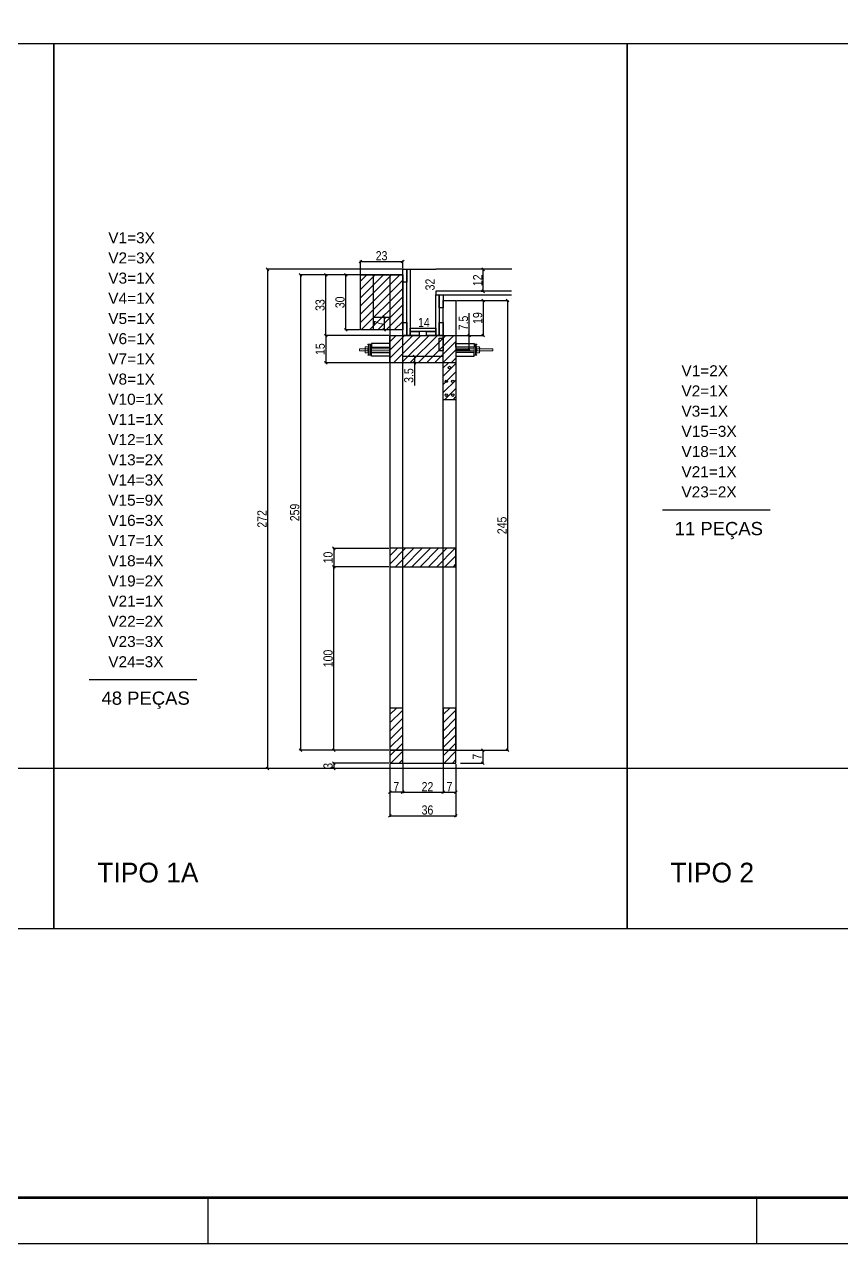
# Model space of a CAD drawing. Extents: x 15230 to 21256, y 3128 to 7338.
# Drawn here: x 16677 to 17567, y 3133 to 4462 of the extents above; entities that cross this region are included whole.
import ezdxf

# ---------------------------------------------------------------- set-up
doc = ezdxf.new("R2010")
doc.units = 0
doc.layers.add('BARRA_ANCORAGEM', color=1, linetype='Continuous', lineweight=15)
for name, color, linetype in [('COTA', 241, 'Continuous'), ('TIRAS REESCORAMENTO', 252, 'Continuous'), ('VIGAS', 3, 'Continuous')]:
    doc.layers.add(name, color=color, linetype=linetype)
doc.styles.add('COTA TECNICA 2X', font='techl___.ttf', dxfattribs={"height": 10})
doc.styles.add('R80-50', font='arial.ttf', dxfattribs={"height": 10})
doc.styles.add('ROMAS860', font='ROMAS860.SHX', dxfattribs={"height": 8.5})
doc.dimstyles.new('SECAO', dxfattribs={"dimscale": 0.333333, "dimtxt": 5, "dimasz": 9, "dimexe": 3, "dimexo": 3, "dimgap": 3, "dimtad": 1, "dimdec": 1, "dimlfac": 0.5, "dimzin": 12, "dimdsep": 46, "dimtxsty": 'COTA TECNICA 2X', "dimblk1": 'OBLIQUE', "dimblk2": 'OBLIQUE', "dimsah": 1, "dimcen": 0.9, "dimclrd": 4, "dimclre": 4, "dimclrt": 240, "dimadec": 1, "dimazin": 3, "dimtfac": 1, "dimtdec": 1, "dimtmove": 0, "dimatfit": 3, "dimfxl": 1, "dimtolj": 1, "dimtzin": 12, "dimarcsym": 0})

# ---------------------------------------------------------------- blocks, each defined once
blk = doc.blocks.new('*U6')
at = {"color": 7}
for p, q in [((-8495, 0), (-8495, -100)), ((-7300, 0), (-7300, -100))]:
    blk.add_line(p, q, dxfattribs=at)
blk.add_lwpolyline([(-11790, 8310), (-11790, -100), (100, -100), (100, 8310)], close=True, dxfattribs=at)
at = {"color": 7, "const_width": 6}
blk.add_lwpolyline([(-11540, 8210), (-11540, 0), (0, 0), (0, 8210)], close=True, dxfattribs=at)
blk = doc.blocks.new('_Oblique')
at = {"color": 0, "linetype": 'ByBlock', "lineweight": -2}
blk.add_line((-0.5, -0.5), (0.5, 0.5), dxfattribs=at)
blk = doc.blocks.new('*D26')
at = {"layer": 'COTA', "color": 4, "lineweight": -2, "transparency": 16777216}
for p, q in [((17074.2, 4189.2), (16976.8, 4189.2)), ((16977.8, 4189.2), (16977.8, 3671.1)), ((17074.2, 3671.1), (16976.8, 3671.1))]:
    blk.add_line(p, q, dxfattribs=at)
at = {"layer": 'DEFPOINTS', "color": 0, "transparency": 16777216}
for p in [(17075.2, 4189.2), (16977.8, 3671.1), (17075.2, 3671.1)]:
    blk.add_point(p, dxfattribs=at)
at = {"layer": 'COTA', "color": 4, "lineweight": -2, "transparency": 16777216, "xscale": 3, "yscale": 3, "zscale": 3}
for p, rotation in [((16977.8, 4189.2), 90), ((16977.8, 3671.1), 270)]:
    blk.add_blockref('_Oblique', p, dxfattribs=dict(at, rotation=rotation))
at = {"layer": 'COTA', "color": 240, "transparency": 16777216, "insert": (16971.7, 3930.2), "char_height": 10, "attachment_point": 5, "rotation": 90, "style": 'COTA TECNICA 2X'}
blk.add_mtext('\\A1;259', dxfattribs=at)
blk = doc.blocks.new('*D27')
at = {"layer": 'COTA', "color": 4, "lineweight": -2, "transparency": 16777216}
for p, q in [((17075.2, 3656.1), (17075.2, 3598.7)), ((17147.2, 3656.1), (17147.2, 3598.7)), ((17075.2, 3599.7), (17147.2, 3599.7))]:
    blk.add_line(p, q, dxfattribs=at)
at = {"layer": 'DEFPOINTS', "color": 0, "transparency": 16777216}
for p in [(17075.2, 3657.1), (17147.2, 3657.1), (17147.2, 3599.7)]:
    blk.add_point(p, dxfattribs=at)
at = {"layer": 'COTA', "color": 4, "lineweight": -2, "transparency": 16777216, "xscale": 3, "yscale": 3, "zscale": 3, "rotation": 180}
blk.add_blockref('_Oblique', (17075.2, 3599.7), dxfattribs=at)
at = {"layer": 'COTA', "color": 4, "lineweight": -2, "transparency": 16777216, "xscale": 3, "yscale": 3, "zscale": 3}
blk.add_blockref('_Oblique', (17147.2, 3599.7), dxfattribs=at)
at = {"layer": 'COTA', "color": 240, "transparency": 16777216, "insert": (17116.2, 3605.9), "char_height": 10, "attachment_point": 5, "style": 'COTA TECNICA 2X'}
blk.add_mtext('\\A1;36', dxfattribs=at)
blk = doc.blocks.new('*D28')
at = {"layer": 'COTA', "color": 4, "lineweight": -2, "transparency": 16777216}
for p, q in [((17089.2, 3656.1), (17089.2, 3624.4)), ((17133.2, 3656.1), (17133.2, 3624.4)), ((17089.2, 3625.4), (17133.2, 3625.4))]:
    blk.add_line(p, q, dxfattribs=at)
at = {"layer": 'DEFPOINTS', "color": 0, "transparency": 16777216}
for p in [(17089.2, 3657.1), (17133.2, 3657.1), (17133.2, 3625.4)]:
    blk.add_point(p, dxfattribs=at)
at = {"layer": 'COTA', "color": 4, "lineweight": -2, "transparency": 16777216, "xscale": 3, "yscale": 3, "zscale": 3, "rotation": 180}
blk.add_blockref('_Oblique', (17089.2, 3625.4), dxfattribs=at)
at = {"layer": 'COTA', "color": 4, "lineweight": -2, "transparency": 16777216, "xscale": 3, "yscale": 3, "zscale": 3}
blk.add_blockref('_Oblique', (17133.2, 3625.4), dxfattribs=at)
at = {"layer": 'COTA', "color": 240, "transparency": 16777216, "insert": (17116.2, 3631.4), "char_height": 10, "attachment_point": 5, "style": 'COTA TECNICA 2X'}
blk.add_mtext('\\A1;22', dxfattribs=at)
blk = doc.blocks.new('*D29')
at = {"layer": 'COTA', "color": 4, "lineweight": -2, "transparency": 16777216}
blk.add_line((17133.2, 3625.4), (17147.2, 3625.4), dxfattribs=at)
at = {"layer": 'DEFPOINTS', "color": 0, "transparency": 16777216}
for p in [(17133.2, 3625.4), (17147.2, 3625.4), (17147.2, 3625.4)]:
    blk.add_point(p, dxfattribs=at)
at = {"layer": 'COTA', "color": 4, "lineweight": -2, "transparency": 16777216, "xscale": 3, "yscale": 3, "zscale": 3, "rotation": 180}
blk.add_blockref('_Oblique', (17133.2, 3625.4), dxfattribs=at)
at = {"layer": 'COTA', "color": 4, "lineweight": -2, "transparency": 16777216, "xscale": 3, "yscale": 3, "zscale": 3}
blk.add_blockref('_Oblique', (17147.2, 3625.4), dxfattribs=at)
at = {"layer": 'COTA', "color": 240, "transparency": 16777216, "insert": (17140.2, 3631.5), "char_height": 10, "attachment_point": 5, "style": 'COTA TECNICA 2X'}
blk.add_mtext('\\A1;7', dxfattribs=at)
blk = doc.blocks.new('*D30')
at = {"layer": 'COTA', "color": 4, "lineweight": -2, "transparency": 16777216}
blk.add_line((17089.2, 3625.4), (17075.2, 3625.4), dxfattribs=at)
at = {"layer": 'DEFPOINTS', "color": 0, "transparency": 16777216}
for p in [(17075.2, 3625.4), (17075.2, 3625.4), (17089.2, 3625.4)]:
    blk.add_point(p, dxfattribs=at)
at = {"layer": 'COTA', "color": 4, "lineweight": -2, "transparency": 16777216, "xscale": 3, "yscale": 3, "zscale": 3, "rotation": 180}
blk.add_blockref('_Oblique', (17075.2, 3625.4), dxfattribs=at)
at = {"layer": 'COTA', "color": 4, "lineweight": -2, "transparency": 16777216, "xscale": 3, "yscale": 3, "zscale": 3}
blk.add_blockref('_Oblique', (17089.2, 3625.4), dxfattribs=at)
at = {"layer": 'COTA', "color": 240, "transparency": 16777216, "insert": (17082.2, 3631.5), "char_height": 10, "attachment_point": 5, "style": 'COTA TECNICA 2X'}
blk.add_mtext('\\A1;7', dxfattribs=at)
blk = doc.blocks.new('*D31')
at = {"layer": 'COTA', "color": 4, "lineweight": -2, "transparency": 16777216}
for p, q in [((17074.2, 3891.1), (17013.1, 3891.1)), ((17014.1, 3891.1), (17014.1, 3871.1)), ((17074.2, 3871.1), (17013.1, 3871.1))]:
    blk.add_line(p, q, dxfattribs=at)
at = {"layer": 'DEFPOINTS', "color": 0, "transparency": 16777216}
for p in [(17075.2, 3891.1), (17014.1, 3871.1), (17075.2, 3871.1)]:
    blk.add_point(p, dxfattribs=at)
at = {"layer": 'COTA', "color": 4, "lineweight": -2, "transparency": 16777216, "xscale": 3, "yscale": 3, "zscale": 3}
for p, rotation in [((17014.1, 3891.1), 90), ((17014.1, 3871.1), 270)]:
    blk.add_blockref('_Oblique', p, dxfattribs=dict(at, rotation=rotation))
at = {"layer": 'COTA', "color": 240, "transparency": 16777216, "insert": (17008, 3881.1), "char_height": 10, "attachment_point": 5, "rotation": 90, "style": 'COTA TECNICA 2X'}
blk.add_mtext('\\A1;10', dxfattribs=at)
blk = doc.blocks.new('*D32')
at = {"layer": 'COTA', "color": 4, "lineweight": -2, "transparency": 16777216}
for p, q in [((17074.2, 4189.2), (17004.5, 4189.2)), ((17005.5, 4123.2), (17005.5, 4189.2)), ((17074.2, 4123.2), (17004.5, 4123.2))]:
    blk.add_line(p, q, dxfattribs=at)
at = {"layer": 'DEFPOINTS', "color": 0, "transparency": 16777216}
for p in [(17005.5, 4189.2), (17075.2, 4189.2), (17075.2, 4123.2)]:
    blk.add_point(p, dxfattribs=at)
at = {"layer": 'COTA', "color": 4, "lineweight": -2, "transparency": 16777216, "xscale": 3, "yscale": 3, "zscale": 3}
for p, rotation in [((17005.5, 4189.2), 90), ((17005.5, 4123.2), 270)]:
    blk.add_blockref('_Oblique', p, dxfattribs=dict(at, rotation=rotation))
at = {"layer": 'COTA', "color": 240, "transparency": 16777216, "insert": (16999.3, 4156.2), "char_height": 10, "attachment_point": 5, "rotation": 90, "style": 'COTA TECNICA 2X'}
blk.add_mtext('\\A1;33', dxfattribs=at)
blk = doc.blocks.new('*D33')
at = {"layer": 'COTA', "color": 4, "lineweight": -2, "transparency": 16777216}
for p, q in [((17148.2, 4161.1), (17178, 4161.1)), ((17177, 4161.1), (17177, 4123.2)), ((17148.2, 4123.2), (17178, 4123.2))]:
    blk.add_line(p, q, dxfattribs=at)
at = {"layer": 'DEFPOINTS', "color": 0, "transparency": 16777216}
for p in [(17147.2, 4161.1), (17147.2, 4123.2), (17177, 4123.2)]:
    blk.add_point(p, dxfattribs=at)
at = {"layer": 'COTA', "color": 4, "lineweight": -2, "transparency": 16777216, "xscale": 3, "yscale": 3, "zscale": 3}
for p, rotation in [((17177, 4161.1), 90), ((17177, 4123.2), 270)]:
    blk.add_blockref('_Oblique', p, dxfattribs=dict(at, rotation=rotation))
at = {"layer": 'COTA', "color": 240, "transparency": 16777216, "insert": (17170.9, 4142.1), "char_height": 10, "attachment_point": 5, "rotation": 90, "style": 'COTA TECNICA 2X'}
blk.add_mtext('\\A1;19', dxfattribs=at)
blk = doc.blocks.new('*D34')
at = {"layer": 'COTA', "color": 4, "lineweight": -2, "transparency": 16777216}
for p, q in [((17088.2, 4195.2), (16941, 4195.2)), ((16942, 4195.2), (16942, 3651.1)), ((17074.2, 3651.1), (16941, 3651.1))]:
    blk.add_line(p, q, dxfattribs=at)
at = {"layer": 'DEFPOINTS', "color": 0, "transparency": 16777216}
for p in [(17089.2, 4195.2), (16942, 3651.1), (17075.2, 3651.1)]:
    blk.add_point(p, dxfattribs=at)
at = {"layer": 'COTA', "color": 4, "lineweight": -2, "transparency": 16777216, "xscale": 3, "yscale": 3, "zscale": 3}
for p, rotation in [((16942, 4195.2), 90), ((16942, 3651.1), 270)]:
    blk.add_blockref('_Oblique', p, dxfattribs=dict(at, rotation=rotation))
at = {"layer": 'COTA', "color": 240, "transparency": 16777216, "insert": (16935.9, 3923.2), "char_height": 10, "attachment_point": 5, "rotation": 90, "style": 'COTA TECNICA 2X'}
blk.add_mtext('\\A1;272', dxfattribs=at)
blk = doc.blocks.new('*D35')
at = {"layer": 'COTA', "color": 4, "lineweight": -2, "transparency": 16777216}
for p, q in [((17074.2, 3657.1), (17013.1, 3657.1)), ((17014.1, 3657.1), (17014.1, 3651.1)), ((17074.2, 3651.1), (17013.1, 3651.1))]:
    blk.add_line(p, q, dxfattribs=at)
at = {"layer": 'DEFPOINTS', "color": 0, "transparency": 16777216}
for p in [(17075.2, 3657.1), (17014.1, 3651.1), (17075.2, 3651.1)]:
    blk.add_point(p, dxfattribs=at)
at = {"layer": 'COTA', "color": 4, "lineweight": -2, "transparency": 16777216, "xscale": 3, "yscale": 3, "zscale": 3}
for p, rotation in [((17014.1, 3657.1), 90), ((17014.1, 3651.1), 270)]:
    blk.add_blockref('_Oblique', p, dxfattribs=dict(at, rotation=rotation))
at = {"layer": 'COTA', "color": 240, "transparency": 16777216, "insert": (17007.9, 3654.1), "char_height": 10, "attachment_point": 5, "rotation": 90, "style": 'COTA TECNICA 2X'}
blk.add_mtext('\\A1;3', dxfattribs=at)
blk = doc.blocks.new('*D36')
at = {"layer": 'DEFPOINTS', "color": 0, "transparency": 16777216}
for p in [(17112.3, 4195.2), (17125.2, 4195.2), (17112.3, 4131.2)]:
    blk.add_point(p, dxfattribs=at)
at = {"layer": 'COTA', "color": 240, "transparency": 16777216, "insert": (17119, 4178.6), "char_height": 10, "attachment_point": 5, "rotation": 90, "style": 'COTA TECNICA 2X'}
blk.add_mtext('\\A1;32', dxfattribs=at)
blk = doc.blocks.new('*D37')
at = {"layer": 'DEFPOINTS', "color": 0, "transparency": 16777216}
for p in [(17097.2, 4131.2), (17125.2, 4131.2), (17125.2, 4131.2)]:
    blk.add_point(p, dxfattribs=at)
at = {"layer": 'COTA', "color": 240, "transparency": 16777216, "insert": (17112.3, 4137.2), "char_height": 10, "attachment_point": 5, "style": 'COTA TECNICA 2X'}
blk.add_mtext('\\A1;14', dxfattribs=at)
blk = doc.blocks.new('*D38')
at = {"layer": 'COTA', "color": 4, "lineweight": -2, "transparency": 16777216}
for p, q in [((17074.2, 3871.1), (17013.1, 3871.1)), ((17014.1, 3671.1), (17014.1, 3871.1)), ((17073.2, 3671.1), (17013.1, 3671.1))]:
    blk.add_line(p, q, dxfattribs=at)
at = {"layer": 'DEFPOINTS', "color": 0, "transparency": 16777216}
for p in [(17014.1, 3871.1), (17075.2, 3871.1), (17074.2, 3671.1)]:
    blk.add_point(p, dxfattribs=at)
at = {"layer": 'COTA', "color": 4, "lineweight": -2, "transparency": 16777216, "xscale": 3, "yscale": 3, "zscale": 3}
for p, rotation in [((17014.1, 3871.1), 90), ((17014.1, 3671.1), 270)]:
    blk.add_blockref('_Oblique', p, dxfattribs=dict(at, rotation=rotation))
at = {"layer": 'COTA', "color": 240, "transparency": 16777216, "insert": (17008, 3771.1), "char_height": 10, "attachment_point": 5, "rotation": 90, "style": 'COTA TECNICA 2X'}
blk.add_mtext('\\A1;100', dxfattribs=at)
blk = doc.blocks.new('*D39')
at = {"layer": 'COTA', "color": 4, "lineweight": -2, "transparency": 16777216}
for p, q in [((17177, 4171.2), (17177, 4195.2)), ((17178, 4195.2), (17178, 4195.2)), ((17174.8, 4171.2), (17178, 4171.2))]:
    blk.add_line(p, q, dxfattribs=at)
at = {"layer": 'DEFPOINTS', "color": 0, "transparency": 16777216}
for p in [(17177, 4195.2), (17177, 4195.2), (17173.8, 4171.2)]:
    blk.add_point(p, dxfattribs=at)
at = {"layer": 'COTA', "color": 4, "lineweight": -2, "transparency": 16777216, "xscale": 3, "yscale": 3, "zscale": 3}
for p, rotation in [((17177, 4195.2), 90), ((17177, 4171.2), 270)]:
    blk.add_blockref('_Oblique', p, dxfattribs=dict(at, rotation=rotation))
at = {"layer": 'COTA', "color": 240, "transparency": 16777216, "insert": (17170.9, 4183.2), "char_height": 10, "attachment_point": 5, "rotation": 90, "style": 'COTA TECNICA 2X'}
blk.add_mtext('\\A1;12', dxfattribs=at)
blk = doc.blocks.new('*D40')
at = {"layer": 'COTA', "color": 4, "lineweight": -2, "transparency": 16777216}
for p, q in [((17149.2, 4161.1), (17204.5, 4161.1)), ((17203.5, 4161.1), (17203.5, 3671.1)), ((17149.2, 3671.1), (17204.5, 3671.1))]:
    blk.add_line(p, q, dxfattribs=at)
at = {"layer": 'DEFPOINTS', "color": 0, "transparency": 16777216}
for p in [(17148.2, 4161.1), (17148.2, 3671.1), (17203.5, 3671.1)]:
    blk.add_point(p, dxfattribs=at)
at = {"layer": 'COTA', "color": 4, "lineweight": -2, "transparency": 16777216, "xscale": 3, "yscale": 3, "zscale": 3}
for p, rotation in [((17203.5, 4161.1), 90), ((17203.5, 3671.1), 270)]:
    blk.add_blockref('_Oblique', p, dxfattribs=dict(at, rotation=rotation))
at = {"layer": 'COTA', "color": 240, "transparency": 16777216, "insert": (17197.4, 3916.1), "char_height": 10, "attachment_point": 5, "rotation": 90, "style": 'COTA TECNICA 2X'}
blk.add_mtext('\\A1;245', dxfattribs=at)
blk = doc.blocks.new('*D41')
at = {"layer": 'COTA', "color": 4, "lineweight": -2, "transparency": 16777216}
for p, q in [((17134.2, 3671.1), (17177.4, 3671.1)), ((17176.4, 3671.1), (17176.4, 3657.1)), ((17152.3, 3657.1), (17177.4, 3657.1))]:
    blk.add_line(p, q, dxfattribs=at)
at = {"layer": 'DEFPOINTS', "color": 0, "transparency": 16777216}
for p in [(17133.2, 3671.1), (17151.3, 3657.1), (17176.4, 3657.1)]:
    blk.add_point(p, dxfattribs=at)
at = {"layer": 'COTA', "color": 4, "lineweight": -2, "transparency": 16777216, "xscale": 3, "yscale": 3, "zscale": 3}
for p, rotation in [((17176.4, 3671.1), 90), ((17176.4, 3657.1), 270)]:
    blk.add_blockref('_Oblique', p, dxfattribs=dict(at, rotation=rotation))
at = {"layer": 'COTA', "color": 240, "transparency": 16777216, "insert": (17170.3, 3664.1), "char_height": 10, "attachment_point": 5, "rotation": 90, "style": 'COTA TECNICA 2X'}
blk.add_mtext('\\A1;7', dxfattribs=at)
blk = doc.blocks.new('*D42')
at = {"layer": 'COTA', "color": 4, "lineweight": -2, "transparency": 16777216}
for p, q in [((17074.2, 4123.2), (17004.5, 4123.2)), ((17005.5, 4123.2), (17005.5, 4093.2)), ((17074.2, 4093.2), (17004.5, 4093.2))]:
    blk.add_line(p, q, dxfattribs=at)
at = {"layer": 'DEFPOINTS', "color": 0, "transparency": 16777216}
for p in [(17075.2, 4123.2), (17005.5, 4093.2), (17075.2, 4093.2)]:
    blk.add_point(p, dxfattribs=at)
at = {"layer": 'COTA', "color": 4, "lineweight": -2, "transparency": 16777216, "xscale": 3, "yscale": 3, "zscale": 3}
for p, rotation in [((17005.5, 4123.2), 90), ((17005.5, 4093.2), 270)]:
    blk.add_blockref('_Oblique', p, dxfattribs=dict(at, rotation=rotation))
at = {"layer": 'COTA', "color": 240, "transparency": 16777216, "insert": (16999.4, 4108.2), "char_height": 10, "attachment_point": 5, "rotation": 90, "style": 'COTA TECNICA 2X'}
blk.add_mtext('\\A1;15', dxfattribs=at)
blk = doc.blocks.new('A$C51C4441F')
at = {"layer": 'BARRA_ANCORAGEM'}
for p, q in [((-2.3, 3.4), (-5.8, 3.4)), ((-5.8, 3.4), (-5.8, -3.4)), ((-2.3, 1.2), (-5, 1.2)), ((-2.3, 3.4), (-1.8, 5.5)), ((-2.3, 3.4), (-2.3, 3.4)), ((-2.3, 3.4), (-2.3, 0.2)), ((-2.3, -3.4), (-5.8, -3.4)), ((-2.2, -1.2), (-5, -1.2)), ((-2.3, -0.2), (-2.3, -3.4)), ((-2.3, -3.4), (-1.8, -5.5))]:
    blk.add_line(p, q, dxfattribs=at)
for points in [[(-2.7, 6), (-1.2, 6), (-1.2, 5.5), (-2.7, 5.5)], [(-2.7, 0.2), (-1.2, 0.2), (-1.2, -0.2), (-2.7, -0.2)], [(-1.2, -6), (0, -6), (0, 6), (-1.2, 6)], [(-2.7, -6), (-1.2, -6), (-1.2, -5.5), (-2.7, -5.5)]]:
    blk.add_lwpolyline(points, close=True, dxfattribs=at)
for centre, radius, start, end in [((-4.7, 2.3), 1.15, 107.7845, 252.2718), ((-4.5, 0), 1.3, 112.648, 247.4083), ((-4.7, -2.3), 1.15, 107.7845, 252.2718)]:
    blk.add_arc(centre, radius, start, end, dxfattribs=at)
blk = doc.blocks.new('*D43')
at = {"layer": 'COTA', "color": 4, "lineweight": -2, "transparency": 16777216}
for p, q in [((17161.5, 4123.2), (17161.5, 4147.3)), ((17148.2, 4123.2), (17162.5, 4123.2)), ((17161.5, 4107.5), (17161.5, 4123.2)), ((17148.2, 4107.5), (17162.5, 4107.5))]:
    blk.add_line(p, q, dxfattribs=at)
at = {"layer": 'DEFPOINTS', "color": 0, "transparency": 16777216}
for p in [(17147.2, 4123.2), (17161.5, 4123.2), (17147.2, 4107.5)]:
    blk.add_point(p, dxfattribs=at)
at = {"layer": 'COTA', "color": 4, "lineweight": -2, "transparency": 16777216, "xscale": 3, "yscale": 3, "zscale": 3}
for p, rotation in [((17161.5, 4123.2), 90), ((17161.5, 4107.5), 270)]:
    blk.add_blockref('_Oblique', p, dxfattribs=dict(at, rotation=rotation))
at = {"layer": 'COTA', "color": 240, "transparency": 16777216, "insert": (17155.4, 4136.7), "char_height": 10, "attachment_point": 5, "rotation": 90, "style": 'COTA TECNICA 2X'}
blk.add_mtext('\\A1;7.5', dxfattribs=at)
blk = doc.blocks.new('*D44')
at = {"layer": 'COTA', "color": 4, "lineweight": -2, "transparency": 16777216}
for p, q in [((17110.2, 4100.2), (17101.2, 4100.2)), ((17110.2, 4093.2), (17101.2, 4093.2)), ((17102.2, 4100.2), (17102.2, 4093.2)), ((17102.2, 4093.2), (17102.2, 4068.6))]:
    blk.add_line(p, q, dxfattribs=at)
at = {"layer": 'DEFPOINTS', "color": 0, "transparency": 16777216}
for p in [(17102.2, 4093.2), (17111.2, 4100.2), (17111.2, 4093.2)]:
    blk.add_point(p, dxfattribs=at)
at = {"layer": 'COTA', "color": 4, "lineweight": -2, "transparency": 16777216, "xscale": 3, "yscale": 3, "zscale": 3}
for p, rotation in [((17102.2, 4100.2), 90), ((17102.2, 4093.2), 270)]:
    blk.add_blockref('_Oblique', p, dxfattribs=dict(at, rotation=rotation))
at = {"layer": 'COTA', "color": 240, "transparency": 16777216, "insert": (17095.9, 4079.4), "char_height": 10, "attachment_point": 5, "rotation": 90, "style": 'COTA TECNICA 2X'}
blk.add_mtext('\\A1;3.5', dxfattribs=at)
blk = doc.blocks.new('*D45')
at = {"layer": 'COTA', "color": 4, "lineweight": -2, "transparency": 16777216}
for p, q in [((17042.2, 4189.2), (17026.2, 4189.2)), ((17027.2, 4129.2), (17027.2, 4189.2)), ((17042.2, 4129.2), (17026.2, 4129.2))]:
    blk.add_line(p, q, dxfattribs=at)
at = {"layer": 'DEFPOINTS', "color": 0, "transparency": 16777216}
for p in [(17027.2, 4189.2), (17043.2, 4189.2), (17043.2, 4129.2)]:
    blk.add_point(p, dxfattribs=at)
at = {"layer": 'COTA', "color": 4, "lineweight": -2, "transparency": 16777216, "xscale": 3, "yscale": 3, "zscale": 3}
for p, rotation in [((17027.2, 4189.2), 90), ((17027.2, 4129.2), 270)]:
    blk.add_blockref('_Oblique', p, dxfattribs=dict(at, rotation=rotation))
at = {"layer": 'COTA', "color": 240, "transparency": 16777216, "insert": (17021, 4159.2), "char_height": 10, "attachment_point": 5, "rotation": 90, "style": 'COTA TECNICA 2X'}
blk.add_mtext('\\A1;30', dxfattribs=at)
blk = doc.blocks.new('*D46')
at = {"layer": 'COTA', "color": 4, "lineweight": -2, "transparency": 16777216}
for p, q in [((17043.2, 4190.2), (17043.2, 4204.7)), ((17043.2, 4203.7), (17089.2, 4203.7)), ((17089.2, 4196.2), (17089.2, 4204.7))]:
    blk.add_line(p, q, dxfattribs=at)
at = {"layer": 'DEFPOINTS', "color": 0, "transparency": 16777216}
for p in [(17089.2, 4203.7), (17043.2, 4189.2), (17089.2, 4195.2)]:
    blk.add_point(p, dxfattribs=at)
at = {"layer": 'COTA', "color": 4, "lineweight": -2, "transparency": 16777216, "xscale": 3, "yscale": 3, "zscale": 3, "rotation": 180}
blk.add_blockref('_Oblique', (17043.2, 4203.7), dxfattribs=at)
at = {"layer": 'COTA', "color": 4, "lineweight": -2, "transparency": 16777216, "xscale": 3, "yscale": 3, "zscale": 3}
blk.add_blockref('_Oblique', (17089.2, 4203.7), dxfattribs=at)
at = {"layer": 'COTA', "color": 240, "transparency": 16777216, "insert": (17066.2, 4209.9), "char_height": 10, "attachment_point": 5, "style": 'COTA TECNICA 2X'}
blk.add_mtext('\\A1;23', dxfattribs=at)
blk = doc.blocks.new('*D47')
at = {"layer": 'COTA', "color": 4, "lineweight": -2, "transparency": 16777216}
for p, q in [((17068.6, 4143.2), (17068, 4143.2)), ((17069, 4143.2), (17069, 4129.2)), ((17068.6, 4129.2), (17068, 4129.2))]:
    blk.add_line(p, q, dxfattribs=at)
at = {"layer": 'DEFPOINTS', "color": 0, "transparency": 16777216}
for p in [(17069.6, 4143.2), (17069, 4129.2), (17069.6, 4129.2)]:
    blk.add_point(p, dxfattribs=at)
at = {"layer": 'COTA', "color": 4, "lineweight": -2, "transparency": 16777216, "xscale": 3, "yscale": 3, "zscale": 3}
for p, rotation in [((17069, 4143.2), 90), ((17069, 4129.2), 270)]:
    blk.add_blockref('_Oblique', p, dxfattribs=dict(at, rotation=rotation))
at = {"layer": 'COTA', "color": 240, "transparency": 16777216, "insert": (17063, 4136.2), "char_height": 10, "attachment_point": 5, "rotation": 90, "style": 'COTA TECNICA 2X'}
blk.add_mtext('\\A1;7', dxfattribs=at)

msp = doc.modelspace()

# ---------------------------------------------------------------- hatches: boundary and pattern name
at = {"layer": 'COTA'}
h = msp.add_hatch(dxfattribs=at)
h.set_pattern_fill('ANSI31', color=256, scale=2, style=0)
h.set_pattern_definition([(45, (-2567.688, -934.5617), (-4.490128, 4.490128), [])])
h.paths.add_polyline_path([(17089.24, 4129.21), (17043.24, 4129.21), (17043.24, 4189.21), (17089.24, 4189.21)])
h = msp.add_hatch(dxfattribs=at)
h.set_pattern_fill('ANSI31', color=256, scale=2, style=0)
h.set_pattern_definition([(45, (-7539.711, -209173.9055), (-4.49012806, 4.49012806), [])])
h.paths.add_polyline_path([(17147.24, 4093.16), (17147.24, 4123.16), (17075.24, 4123.16), (17075.24, 4093.16)])
h = msp.add_hatch(dxfattribs=at)
h.set_pattern_fill('ANSI31', color=256, scale=2, style=0)
h.set_pattern_definition([(45, (-6526.4874, -194166.246), (-4.49012806, 4.49012806), [])])
h.paths.add_polyline_path([(17133.36, 4053.14), (17147.36, 4053.14), (17147.36, 4093.08), (17133.36, 4093.08)])
h = msp.add_hatch(dxfattribs=at)
h.set_pattern_fill('ANSI31', color=256, scale=2, style=0)
h.set_pattern_definition([(45, (-6506.612, -194230.161), (-4.49012806, 4.49012806), [])])
h.paths.add_polyline_path([(17147.24, 3871.14), (17147.24, 3891.14), (17075.24, 3891.14), (17075.24, 3871.14)])
h = msp.add_hatch(dxfattribs=at)
h.set_pattern_fill('ANSI31', color=256, scale=2, style=0)
h.set_pattern_definition([(45, (-2768.9787, -2152.071), (-4.490128, 4.490128), [])])
h.paths.add_polyline_path([(17075.24, 3657.12), (17089.24, 3657.12), (17089.24, 3717.12), (17075.24, 3717.12)])
h = msp.add_hatch(dxfattribs=at)
h.set_pattern_fill('ANSI31', color=256, scale=2, style=0)
h.set_pattern_definition([(45, (-2710.9787, -2152.071), (-4.490128, 4.490128), [])])
h.paths.add_polyline_path([(17133.24, 3657.12), (17147.24, 3657.12), (17147.24, 3717.12), (17133.24, 3717.12)])

# ---------------------------------------------------------------- linework, layer by layer
at = {"linetype": 'Continuous'}
for p, q in [((17057.24, 4189.21), (17057.24, 4129.21)), ((17057.24, 4143.21), (17075.24, 4143.21)), ((17075.24, 4093.16), (17075.24, 4123.16)), ((17075.24, 4123.16), (17147.24, 4123.16)), ((17147.24, 4123.16), (17147.24, 4093.16)), ((17147.24, 4093.16), (17075.24, 4093.16)), ((17133.24, 4100.16), (17089.24, 4100.16))]:
    msp.add_line(p, q, dxfattribs=at)
msp.add_line((17147.24, 4053.14), (17133.24, 4053.14))
for points in [[(17089.24, 4129.21), (17043.24, 4129.21), (17043.24, 4189.21), (17089.24, 4189.21)], [(17075.24, 3671.12), (17089.24, 3671.12), (17089.24, 4189.21), (17075.24, 4189.21)], [(17075.24, 3657.12), (17089.24, 3657.12), (17089.24, 3717.12), (17075.24, 3717.12)], [(17133.24, 3657.12), (17147.24, 3657.12), (17147.24, 3717.12), (17133.24, 3717.12)]]:
    msp.add_lwpolyline(points, close=True, dxfattribs=at)
for points in [[(17133.24, 4100.16), (17133.24, 4161.09), (17147.24, 4161.09), (17147.24, 3671.12), (17133.24, 3671.12), (17133.24, 4100.16)], [(17075.24, 3871.14), (17147.24, 3871.14), (17147.24, 3891.14), (17075.24, 3891.14), (17075.24, 3871.14)], [(17097.24, 3657.12), (17147.24, 3657.12), (17147.24, 3671.12), (17075.24, 3671.12), (17075.24, 3657.12), (17097.24, 3657.12)]]:
    msp.add_lwpolyline(points, dxfattribs=at)
for centre in [(17140.24, 4088.08), (17136.74, 4073.11), (17143.74, 4073.11), (17136.74, 4058.14), (17143.74, 4058.14)]:
    msp.add_circle(centre, 1.4)
at = {"layer": 'BARRA_ANCORAGEM'}
for points in [[(17042.04, 4106.46), (17048.22, 4106.46), (17048.22, 4108.46), (17042.04, 4108.46)], [(17054.04, 4113.46), (17055.24, 4113.46), (17055.24, 4101.46), (17054.04, 4101.46)], [(17055.24, 4106.46), (17075.24, 4106.46), (17075.24, 4108.46), (17055.24, 4108.46)], [(17167.24, 4106.46), (17147.24, 4106.46), (17147.24, 4108.46), (17167.24, 4108.46)], [(17168.44, 4113.46), (17167.24, 4113.46), (17167.24, 4101.46), (17168.44, 4101.46)], [(17173.05, 4106.46), (17187.24, 4106.46), (17187.24, 4108.46), (17173.05, 4108.46)]]:
    msp.add_lwpolyline(points, close=True, dxfattribs=at)
at = {"layer": 'TIRAS REESCORAMENTO', "linetype": 'ByBlock'}
for p, q in [((17097.24, 4195.21), (17125.24, 4195.21)), ((17208.2, 4195.21), (17125.24, 4195.21)), ((17125.24, 4167.21), (17207.72, 4167.21)), ((16709.29, 3651.12), (16085.01, 3651.12)), ((17333.57, 3651.12), (16709.29, 3651.12)), ((17957.85, 3651.12), (17333.57, 3651.12))]:
    msp.add_line(p, q, dxfattribs=at)
for points in [[(17089.24, 4195.21), (17093.64, 4195.21), (17093.64, 4181.21), (17089.24, 4181.21)], [(17128.84, 4167.21), (17133.24, 4167.21), (17133.24, 4153.21), (17128.84, 4153.21)], [(17089.24, 4137.16), (17093.64, 4137.16), (17093.64, 4123.16), (17089.24, 4123.16)], [(17128.84, 4137.16), (17133.24, 4137.16), (17133.24, 4123.16), (17128.84, 4123.16)], [(17125.24, 4127.56), (17097.24, 4127.56), (17097.24, 4131.16), (17125.24, 4131.16)], [(17107.24, 4127.56), (17107.24, 4123.16), (17097.24, 4123.16), (17097.24, 4127.56)], [(17125.24, 4127.56), (17125.24, 4123.16), (17115.24, 4123.16), (17115.24, 4127.56)], [(17128.84, 4120.19), (17133.24, 4120.19), (17133.24, 4106.19), (17128.84, 4106.19)], [(17055.24, 4110.46), (17075.24, 4110.46), (17075.24, 4114.46), (17055.24, 4114.46)], [(17167.24, 4110.46), (17147.24, 4110.46), (17147.24, 4114.46), (17167.24, 4114.46)], [(17055.24, 4104.46), (17075.24, 4104.46), (17075.24, 4100.46), (17055.24, 4100.46)], [(17167.24, 4104.46), (17147.24, 4104.46), (17147.24, 4100.46), (17167.24, 4100.46)]]:
    msp.add_lwpolyline(points, close=True, dxfattribs=at)
for points in [[(17097.24, 4123.16), (17093.64, 4123.16), (17093.64, 4195.21), (17097.24, 4195.21), (17097.24, 4123.16)], [(17207.72, 4171.21), (17125.24, 4171.21), (17125.24, 4167.21), (17207.72, 4167.21)], [(17128.84, 4123.16), (17125.24, 4123.16), (17125.24, 4167.21), (17128.84, 4167.21), (17128.84, 4123.16)]]:
    msp.add_lwpolyline(points, dxfattribs=at)
at = {"layer": 'VIGAS', "color": 7}
for p, q in [((17372.18, 3932.93), (17489.33, 3932.93)), ((16747.9, 3748.13), (16865.05, 3748.13))]:
    msp.add_line(p, q, dxfattribs=at)
at = {"layer": 'VIGAS'}
for points in [[(16709.29, 3476.51), (16085.01, 3476.51), (16085.01, 4441.29), (16709.29, 4441.29)], [(17333.57, 3476.51), (16709.29, 3476.51), (16709.29, 4441.29), (17333.57, 4441.29)], [(17957.85, 3476.51), (17333.57, 3476.51), (17333.57, 4441.29), (17957.85, 4441.29)]]:
    msp.add_lwpolyline(points, close=True, dxfattribs=at)

# ---------------------------------------------------------------- block references
at = {"xscale": 0.5, "yscale": 0.5, "zscale": 0.5}
msp.add_blockref('*U6', (21124.54, 3183.48), dxfattribs=at)
at = {"layer": 'BARRA_ANCORAGEM', "xscale": -1, "rotation": 180}
msp.add_blockref('A$C51C4441F', (17054.04, 4107.46), dxfattribs=at)
at = {"layer": 'BARRA_ANCORAGEM', "xscale": -1}
msp.add_blockref('A$C51C4441F', (17167.24, 4107.46), dxfattribs=at)

# ---------------------------------------------------------------- texts
at = {"layer": 'COTA', "color": 7, "style": 'ROMAS860'}
for s, p in [('TIPO 1A', (16756.57, 3527.03)), ('TIPO 2', (17380.85, 3527.03))]:
    msp.add_text(s, height=21.505, dxfattribs=at).set_placement(p)
at = {"layer": 'VIGAS', "color": 0, "style": 'R80-50'}
for s, p in [('V1=3X', (16768.55, 4223.6)), ('V2=3X', (16768.55, 4201.6)), ('V3=1X', (16768.55, 4179.6)), ('V4=1X', (16768.55, 4157.6)), ('V5=1X', (16768.55, 4135.6)), ('V6=1X', (16768.55, 4113.6)), ('V7=1X', (16768.55, 4091.6)), ('V8=1X', (16768.55, 4069.6)), ('V1=2X', (17392.83, 4078.64)), ('V2=1X', (17392.83, 4056.64)), ('V10=1X', (16768.55, 4047.6)), ('V3=1X', (17392.83, 4034.64)), ('V11=1X', (16768.55, 4025.6)), ('V12=1X', (16768.55, 4003.6)), ('V15=3X', (17392.83, 4012.64)), ('V18=1X', (17392.83, 3990.64)), ('V13=2X', (16768.55, 3981.6)), ('V21=1X', (17392.83, 3968.64)), ('V14=3X', (16768.55, 3959.6)), ('V15=9X', (16768.55, 3937.6)), ('V23=2X', (17392.83, 3946.64)), ('V16=3X', (16768.55, 3915.6)), ('V17=1X', (16768.55, 3893.6)), ('V18=4X', (16768.55, 3871.6)), ('V19=2X', (16768.55, 3849.6)), ('V21=1X', (16768.55, 3827.6)), ('V22=2X', (16768.55, 3805.6)), ('V23=3X', (16768.55, 3783.6)), ('V24=3X', (16768.55, 3761.6))]:
    msp.add_text(s, height=12, dxfattribs=at).set_placement(p)
at = {"layer": 'VIGAS', "color": 7, "char_height": 14.4, "attachment_point": 1, "style": 'R80-50'}
for s, insert in [('11 PEÇAS', (17385.45, 3919.88)), ('48 PEÇAS', (16761.17, 3735.08))]:
    msp.add_mtext_dynamic_manual_height_columns(s, width=162.221, gutter_width=50, heights=[0], dxfattribs=dict(at, insert=insert))

# ---------------------------------------------------------------- dimensions: what is measured, and where the dimension line sits
at = {"layer": 'COTA', "color": 3}
for base, p1, p2, picture, middle in [((17089.24, 4203.69), (17043.24, 4189.21), (17089.24, 4195.21), '*D46', (17066.24, 4209.91)), ((17075.24, 3625.38), (17089.24, 3625.38), (17075.24, 3625.38), '*D30', (17082.24, 3631.45))]:
    dim = msp.add_linear_dim(base=base, p1=p1, p2=p2, dimstyle='SECAO', dxfattribs=at)
    dim.commit()
    dim.dimension.update_dxf_attribs({"geometry": picture, "text_midpoint": middle})
for base, p1, p2, picture, middle in [((16942.02, 3651.12), (17089.24, 4195.21), (17075.24, 3651.12), '*D34', (16935.95, 3923.17)), ((16977.82, 3671.12), (17075.24, 4189.21), (17075.24, 3671.12), '*D26', (16971.68, 3930.17)), ((17005.53, 4189.21), (17075.24, 4123.16), (17075.24, 4189.21), '*D32', (16999.31, 4156.19)), ((17027.2, 4189.21), (17043.24, 4129.21), (17043.24, 4189.21), '*D45', (17020.98, 4159.21)), ((17176.99, 4195.21), (17173.84, 4171.21), (17176.99, 4195.21), '*D39', (17170.93, 4183.21)), ((17176.99, 4123.16), (17147.24, 4161.09), (17147.24, 4123.16), '*D33', (17170.91, 4142.13)), ((17203.53, 3671.12), (17148.24, 4161.09), (17148.24, 3671.12), '*D40', (17197.43, 3916.1)), ((17005.53, 4093.16), (17075.24, 4123.16), (17075.24, 4093.16), '*D42', (16999.42, 4108.16)), ((17102.17, 4093.16), (17111.24, 4100.16), (17111.24, 4093.16), '*D44', (17095.95, 4079.36)), ((17014.12, 3871.14), (17075.24, 3891.14), (17075.24, 3871.14), '*D31', (17008.02, 3881.14)), ((17014.12, 3871.14), (17074.24, 3671.12), (17075.24, 3871.14), '*D38', (17008.02, 3771.13)), ((17176.39, 3657.12), (17133.24, 3671.12), (17151.3, 3657.12), '*D41', (17170.31, 3664.12))]:
    dim = msp.add_linear_dim(base=base, p1=p1, p2=p2, angle=90, dimstyle='SECAO', dxfattribs=at)
    dim.commit()
    dim.dimension.update_dxf_attribs({"geometry": picture, "text_midpoint": middle})
dim = msp.add_linear_dim(base=(17125.24, 4195.21), p1=(17112.28, 4131.16), p2=(17112.28, 4195.21), angle=90, dimstyle='SECAO', override={"dimse1": 1, "dimse2": 1, "dimsd1": 1, "dimsd2": 1}, dxfattribs=at)
dim.commit()
dim.dimension.update_dxf_attribs({"geometry": '*D36', "text_midpoint": (17125.24, 4178.57), "dimtype": 160})
dim = msp.add_linear_dim(base=(17161.46, 4123.16), p1=(17147.24, 4107.46), p2=(17147.24, 4123.16), angle=90, text='7.5', dimstyle='SECAO', dxfattribs=at)
dim.commit()
dim.dimension.update_dxf_attribs({"geometry": '*D43', "text_midpoint": (17155.35, 4136.74)})
for base, p1, p2, picture, middle in [((17069.05, 4129.21), (17069.61, 4143.21), (17069.61, 4129.21), '*D47', (17069.05, 4136.21)), ((17014.12, 3651.12), (17075.24, 3657.12), (17075.24, 3651.12), '*D35', (17014.12, 3654.12))]:
    dim = msp.add_linear_dim(base=base, p1=p1, p2=p2, angle=90, dimstyle='SECAO', dxfattribs=at)
    dim.commit()
    dim.dimension.update_dxf_attribs({"geometry": picture, "text_midpoint": middle, "dimtype": 160})
dim = msp.add_linear_dim(base=(17125.24, 4131.16), p1=(17097.24, 4131.16), p2=(17125.24, 4131.16), dimstyle='SECAO', override={"dimse1": 1, "dimse2": 1, "dimsd1": 1, "dimsd2": 1}, dxfattribs=at)
dim.commit()
dim.dimension.update_dxf_attribs({"geometry": '*D37', "text_midpoint": (17112.28, 4131.16), "dimtype": 160})
for base, p1, p2, picture, middle in [((17147.24, 3599.66), (17075.24, 3657.12), (17147.24, 3657.12), '*D27', (17116.24, 3599.66)), ((17133.24, 3625.38), (17089.24, 3657.12), (17133.24, 3657.12), '*D28', (17116.24, 3625.38)), ((17147.24, 3625.38), (17133.24, 3625.38), (17147.24, 3625.38), '*D29', (17140.24, 3625.38))]:
    dim = msp.add_linear_dim(base=base, p1=p1, p2=p2, dimstyle='SECAO', dxfattribs=at)
    dim.commit()
    dim.dimension.update_dxf_attribs({"geometry": picture, "text_midpoint": middle, "dimtype": 160})

doc.saveas('drawing.dxf')
